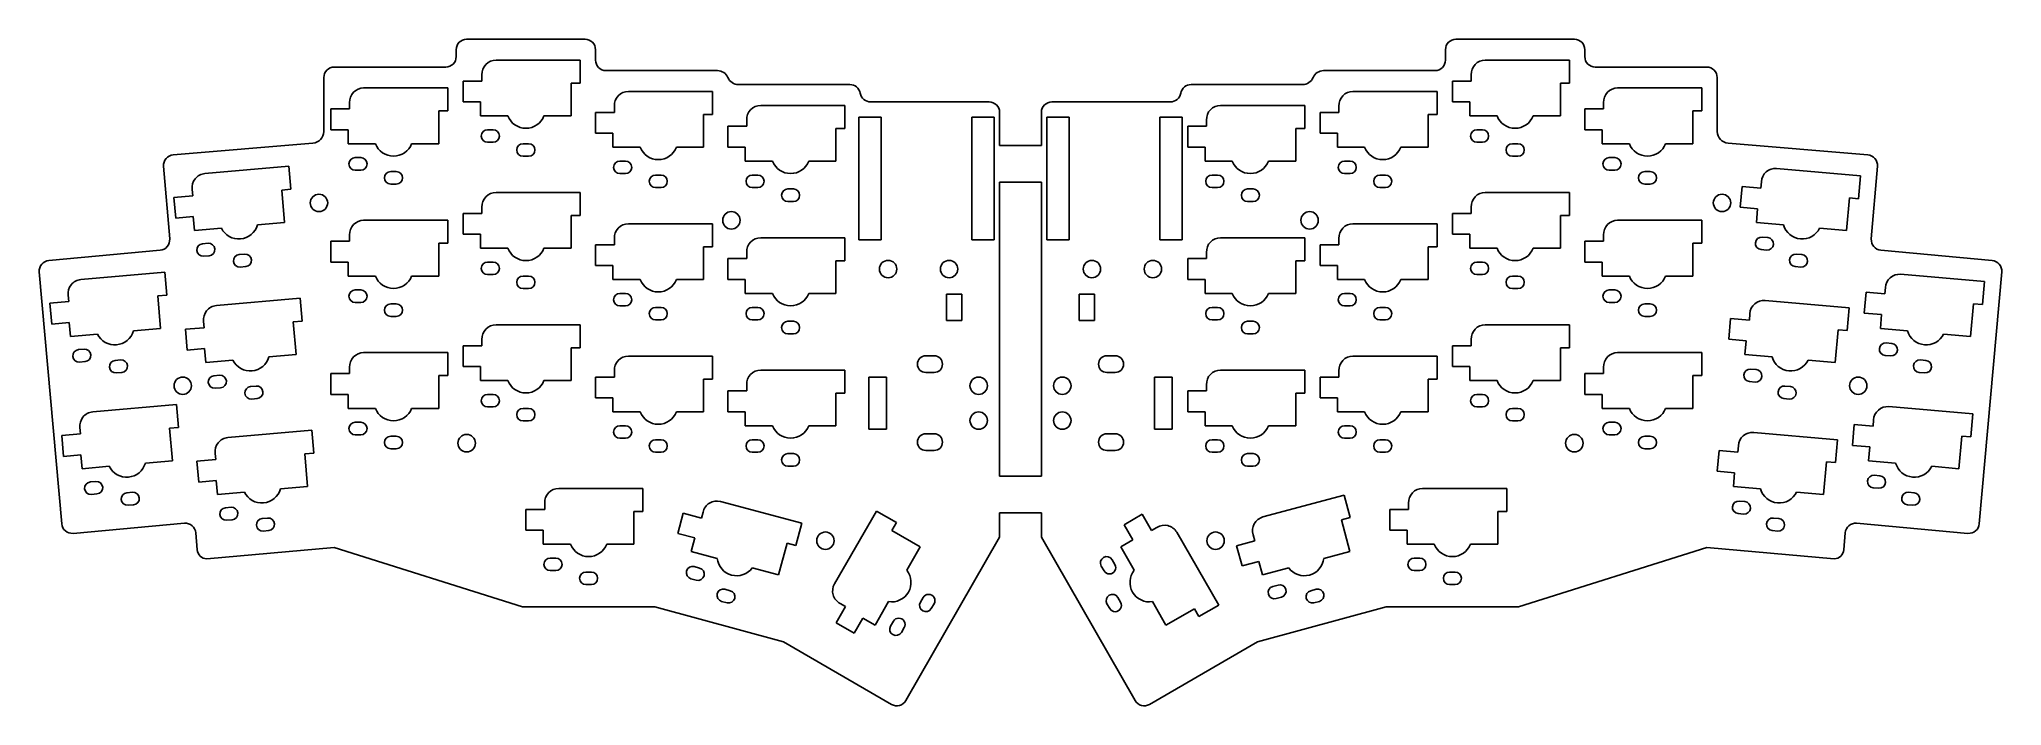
# Model space of a CAD drawing. Extents: x -141 to 141, y -96 to 0.
import ezdxf

# ---------------------------------------------------------------- set-up
doc = ezdxf.new("R2010")
doc.units = 0
doc.layers.add('BLACK', color=7, linetype='CONTINUOUS')

msp = doc.modelspace()

# ---------------------------------------------------------------- linework, layer by layer
at = {"layer": 'BLACK', "linetype": 'CONTINUOUS'}
for p, q in [((-62.5, 0), (-79.5, 0)), ((79.5, 0), (62.5, 0)), ((-81, -1.5), (-81, -2.5)), ((-61, -3), (-61, -1.5)), ((61, -1.5), (61, -3)), ((81, -2.5), (81, -1.5)), ((-100, -5.5), (-100, -13.25)), ((-98.5, -4), (-82.5, -4)), ((-77.3, -6), (-77.3, -5.1)), ((-63.2, -3), (-75.2858, -3)), ((-63.2, -6.3), (-63.2, -3)), ((-59.5, -4.5), (-43.5, -4.5)), ((43.5, -4.5), (59.5, -4.5)), ((64.7, -6), (64.7, -5.1)), ((78.8, -3), (66.7142, -3)), ((78.8, -6.3), (78.8, -3)), ((82.5, -4), (98.5, -4)), ((100, -13.25), (100, -5.5)), ((-82.2, -7), (-94.2858, -7)), ((-82.2, -10.3), (-82.2, -7)), ((-80, -6), (-80, -9)), ((-77.3, -6), (-80, -6)), ((-64.5, -6.3), (-63.2, -6.3)), ((-64.5, -11), (-64.5, -6.3)), ((-44.2, -7.5), (-56.2858, -7.5)), ((-44.2, -10.8), (-44.2, -7.5)), ((-40.5, -6.5), (-24.5, -6.5)), ((24.5, -6.5), (40.5, -6.5)), ((59.8, -7.5), (47.7142, -7.5)), ((59.8, -10.8), (59.8, -7.5)), ((62, -6), (62, -9)), ((64.7, -6), (62, -6)), ((77.5, -6.3), (78.8, -6.3)), ((77.5, -11), (77.5, -6.3)), ((97.8, -7), (85.7142, -7)), ((97.8, -10.3), (97.8, -7)), ((-99, -10), (-99, -13)), ((-96.3, -10), (-99, -10)), ((-96.3, -10), (-96.3, -9.1)), ((-83.5, -10.3), (-82.2, -10.3)), ((-83.5, -15), (-83.5, -10.3)), ((-80, -9), (-77.5, -9)), ((-77.5, -9), (-77.5, -11)), ((-77.5, -11), (-73.6, -11)), ((-68.4, -11), (-64.5, -11)), ((-61, -10.5), (-61, -13.5)), ((-58.3, -10.5), (-61, -10.5)), ((-58.3, -10.5), (-58.3, -9.6)), ((-45.5, -10.8), (-44.2, -10.8)), ((-45.5, -15.5), (-45.5, -10.8)), ((-25.2, -9.5), (-37.2858, -9.5)), ((-25.2, -12.8), (-25.2, -9.5)), ((-23.2, -11.2), (-20, -11.2)), ((-23.2, -28.8), (-23.2, -11.2)), ((-4.5, -9), (-21.5, -9)), ((-20, -11.2), (-20, -28.8)), ((-7, -11.2), (-3.8, -11.2)), ((-7, -28.8), (-7, -11.2)), ((-3.8, -11.2), (-3.8, -28.8)), ((-3, -15.25), (-3, -10.5)), ((3, -10.5), (3, -15.25)), ((3.8, -11.2), (7, -11.2)), ((3.8, -28.8), (3.8, -11.2)), ((21.5, -9), (4.5, -9)), ((7, -11.2), (7, -28.8)), ((20, -11.2), (23.2, -11.2)), ((20, -28.8), (20, -11.2)), ((23.2, -11.2), (23.2, -28.8)), ((40.8, -9.5), (28.7142, -9.5)), ((40.8, -12.8), (40.8, -9.5)), ((43, -10.5), (43, -13.5)), ((45.7, -10.5), (43, -10.5)), ((45.7, -10.5), (45.7, -9.6)), ((58.5, -10.8), (59.8, -10.8)), ((58.5, -15.5), (58.5, -10.8)), ((62, -9), (64.5, -9)), ((64.5, -9), (64.5, -11)), ((64.5, -11), (68.4, -11)), ((73.6, -11), (77.5, -11)), ((81, -10), (81, -13)), ((83.7, -10), (81, -10)), ((83.7, -10), (83.7, -9.1)), ((96.5, -10.3), (97.8, -10.3)), ((96.5, -15), (96.5, -10.3)), ((-99, -13), (-96.5, -13)), ((-96.5, -13), (-96.5, -15)), ((-76.5, -13), (-75.7, -13)), ((-61, -13.5), (-58.5, -13.5)), ((-58.5, -13.5), (-58.5, -15.5)), ((-42, -12.5), (-42, -15.5)), ((-39.3, -12.5), (-42, -12.5)), ((-39.3, -12.5), (-39.3, -11.6)), ((-26.5, -12.8), (-25.2, -12.8)), ((-26.5, -17.5), (-26.5, -12.8)), ((24, -12.5), (24, -15.5)), ((26.7, -12.5), (24, -12.5)), ((26.7, -12.5), (26.7, -11.6)), ((39.5, -12.8), (40.8, -12.8)), ((39.5, -17.5), (39.5, -12.8)), ((43, -13.5), (45.5, -13.5)), ((45.5, -13.5), (45.5, -15.5)), ((65.5, -13), (66.3, -13)), ((81, -13), (83.5, -13)), ((83.5, -13), (83.5, -15)), ((-101.574, -14.9002), (-121.636, -16.5998)), ((-96.5, -15), (-92.6, -15)), ((-87.4, -15), (-83.5, -15)), ((-76.5, -14.8), (-75.7, -14.8)), ((-71.4, -15), (-70.6, -15)), ((-71.4, -16.8), (-70.6, -16.8)), ((-58.5, -15.5), (-54.6, -15.5)), ((-49.4, -15.5), (-45.5, -15.5)), ((-42, -15.5), (-39.5, -15.5)), ((-39.5, -15.5), (-39.5, -17.5)), ((-3, -15.25), (3, -15.25)), ((24, -15.5), (26.5, -15.5)), ((26.5, -15.5), (26.5, -17.5)), ((45.5, -15.5), (49.4, -15.5)), ((54.6, -15.5), (58.5, -15.5)), ((65.5, -14.8), (66.3, -14.8)), ((70.6, -15), (71.4, -15)), ((70.6, -16.8), (71.4, -16.8)), ((83.5, -15), (87.4, -15)), ((92.6, -15), (96.5, -15)), ((121.636, -16.5998), (101.574, -14.9002)), ((-123, -18.2248), (-122.13, -28.6744)), ((-105.04, -18.2468), (-117.08, -19.3002)), ((-104.752, -21.5343), (-105.04, -18.2468)), ((-95.5, -17), (-94.7, -17)), ((-95.5, -18.8), (-94.7, -18.8)), ((-90.4, -19), (-89.6, -19)), ((-57.5, -17.5), (-56.7, -17.5)), ((-57.5, -19.3), (-56.7, -19.3)), ((-52.4, -19.5), (-51.6, -19.5)), ((-39.5, -17.5), (-35.6, -17.5)), ((-38.5, -19.5), (-37.7, -19.5)), ((-30.4, -17.5), (-26.5, -17.5)), ((26.5, -17.5), (30.4, -17.5)), ((27.5, -19.5), (28.3, -19.5)), ((35.6, -17.5), (39.5, -17.5)), ((46.5, -17.5), (47.3, -17.5)), ((46.5, -19.3), (47.3, -19.3)), ((51.6, -19.5), (52.4, -19.5)), ((84.5, -17), (85.3, -17)), ((84.5, -18.8), (85.3, -18.8)), ((89.6, -19), (90.4, -19)), ((120.58, -19.6065), (108.541, -18.5531)), ((120.293, -22.8939), (120.58, -19.6065)), ((122.13, -28.6744), (123, -18.2248)), ((-118.825, -22.4643), (-121.514, -22.6996)), ((-118.825, -22.4643), (-118.903, -21.5677)), ((-106.047, -21.6476), (-104.752, -21.5343)), ((-105.638, -26.3297), (-106.047, -21.6476)), ((-90.4, -20.8), (-89.6, -20.8)), ((-63.2, -22), (-75.2858, -22)), ((-63.2, -25.3), (-63.2, -22)), ((-52.4, -21.3), (-51.6, -21.3)), ((-38.5, -21.3), (-37.7, -21.3)), ((-33.4, -21.5), (-32.6, -21.5)), ((-3, -20.5), (3, -20.5)), ((-3, -20.5), (-3, -62.75)), ((3, -20.5), (3, -62.75)), ((27.5, -21.3), (28.3, -21.3)), ((32.6, -21.5), (33.4, -21.5)), ((51.6, -21.3), (52.4, -21.3)), ((78.8, -22), (66.7142, -22)), ((78.8, -25.3), (78.8, -22)), ((89.6, -20.8), (90.4, -20.8)), ((103.583, -21.1308), (103.321, -24.1194)), ((106.273, -21.3661), (103.583, -21.1308)), ((106.273, -21.3661), (106.351, -20.4696)), ((-121.514, -22.6996), (-121.253, -25.6882)), ((-80, -25), (-80, -28)), ((-77.3, -25), (-80, -25)), ((-77.3, -25), (-77.3, -24.1)), ((-64.5, -25.3), (-63.2, -25.3)), ((-64.5, -30), (-64.5, -25.3)), ((-33.4, -23.3), (-32.6, -23.3)), ((32.6, -23.3), (33.4, -23.3)), ((62, -25), (62, -28)), ((64.7, -25), (62, -25)), ((64.7, -25), (64.7, -24.1)), ((77.5, -25.3), (78.8, -25.3)), ((77.5, -30), (77.5, -25.3)), ((103.321, -24.1194), (105.812, -24.3373)), ((105.812, -24.3373), (105.638, -26.3297)), ((118.588, -27.4627), (118.998, -22.7806)), ((118.998, -22.7806), (120.293, -22.8939)), ((-121.253, -25.6882), (-118.762, -25.4703)), ((-118.762, -25.4703), (-118.588, -27.4627)), ((-118.588, -27.4627), (-114.703, -27.1228)), ((-109.523, -26.6696), (-105.638, -26.3297)), ((-96.3, -29), (-96.3, -28.1)), ((-82.2, -26), (-94.2858, -26)), ((-82.2, -29.3), (-82.2, -26)), ((-80, -28), (-77.5, -28)), ((-77.5, -28), (-77.5, -30)), ((-44.2, -26.5), (-56.2858, -26.5)), ((-44.2, -29.8), (-44.2, -26.5)), ((59.8, -26.5), (47.7142, -26.5)), ((59.8, -29.8), (59.8, -26.5)), ((62, -28), (64.5, -28)), ((64.5, -28), (64.5, -30)), ((83.7, -29), (83.7, -28.1)), ((97.8, -26), (85.7142, -26)), ((97.8, -29.3), (97.8, -26)), ((105.638, -26.3297), (109.523, -26.6696)), ((114.703, -27.1228), (118.588, -27.4627)), ((-123.493, -30.2994), (-139.482, -31.775)), ((-117.418, -29.3679), (-116.621, -29.2982)), ((-112.163, -30.9158), (-111.366, -30.8461)), ((-99, -29), (-99, -32)), ((-96.3, -29), (-99, -29)), ((-83.5, -29.3), (-82.2, -29.3)), ((-83.5, -34), (-83.5, -29.3)), ((-77.5, -30), (-73.6, -30)), ((-68.4, -30), (-64.5, -30)), ((-61, -29.5), (-61, -32.5)), ((-58.3, -29.5), (-61, -29.5)), ((-58.3, -29.5), (-58.3, -28.6)), ((-45.5, -29.8), (-44.2, -29.8)), ((-45.5, -34.5), (-45.5, -29.8)), ((-39.3, -31.5), (-39.3, -30.6)), ((-25.2, -28.5), (-37.2858, -28.5)), ((-25.2, -31.8), (-25.2, -28.5)), ((-20, -28.8), (-23.2, -28.8)), ((-3.8, -28.8), (-7, -28.8)), ((7, -28.8), (3.8, -28.8)), ((23.2, -28.8), (20, -28.8)), ((26.7, -31.5), (26.7, -30.6)), ((40.8, -28.5), (28.7142, -28.5)), ((40.8, -31.8), (40.8, -28.5)), ((43, -29.5), (43, -32.5)), ((45.7, -29.5), (43, -29.5)), ((45.7, -29.5), (45.7, -28.6)), ((58.5, -29.8), (59.8, -29.8)), ((58.5, -34.5), (58.5, -29.8)), ((64.5, -30), (68.4, -30)), ((73.6, -30), (77.5, -30)), ((81, -29), (81, -32)), ((83.7, -29), (81, -29)), ((96.5, -29.3), (97.8, -29.3)), ((96.5, -34), (96.5, -29.3)), ((106.303, -30.2024), (107.1, -30.2721)), ((106.459, -28.4092), (107.256, -28.479)), ((111.366, -30.8461), (112.163, -30.9158)), ((139.482, -31.775), (123.493, -30.2994)), ((-140.845, -33.4), (-137.625, -69.5816)), ((-122.84, -33.4468), (-134.88, -34.5002)), ((-122.552, -36.7343), (-122.84, -33.4468)), ((-117.261, -31.1611), (-116.464, -31.0914)), ((-112.006, -32.709), (-111.209, -32.6393)), ((-99, -32), (-96.5, -32)), ((-96.5, -32), (-96.5, -34)), ((-76.5, -32), (-75.7, -32)), ((-76.5, -33.8), (-75.7, -33.8)), ((-61, -32.5), (-58.5, -32.5)), ((-58.5, -32.5), (-58.5, -34.5)), ((-42, -31.5), (-42, -34.5)), ((-39.3, -31.5), (-42, -31.5)), ((-26.5, -31.8), (-25.2, -31.8)), ((-26.5, -36.5), (-26.5, -31.8)), ((24, -31.5), (24, -34.5)), ((26.7, -31.5), (24, -31.5)), ((39.5, -31.8), (40.8, -31.8)), ((39.5, -36.5), (39.5, -31.8)), ((43, -32.5), (45.5, -32.5)), ((45.5, -32.5), (45.5, -34.5)), ((65.5, -32), (66.3, -32)), ((65.5, -33.8), (66.3, -33.8)), ((81, -32), (83.5, -32)), ((83.5, -32), (83.5, -34)), ((111.209, -32.6393), (112.006, -32.709)), ((138.38, -34.8065), (126.341, -33.7531)), ((137.625, -69.5816), (140.845, -33.4)), ((-96.5, -34), (-92.6, -34)), ((-95.5, -36), (-94.7, -36)), ((-87.4, -34), (-83.5, -34)), ((-71.4, -34), (-70.6, -34)), ((-71.4, -35.8), (-70.6, -35.8)), ((-58.5, -34.5), (-54.6, -34.5)), ((-57.5, -36.5), (-56.7, -36.5)), ((-49.4, -34.5), (-45.5, -34.5)), ((-42, -34.5), (-39.5, -34.5)), ((-39.5, -34.5), (-39.5, -36.5)), ((-39.5, -36.5), (-35.6, -36.5)), ((-30.4, -36.5), (-26.5, -36.5)), ((-10.6, -36.6), (-8.4, -36.6)), ((-10.6, -40.4), (-10.6, -36.6)), ((-8.4, -36.6), (-8.4, -40.4)), ((8.4, -36.6), (10.6, -36.6)), ((8.4, -40.4), (8.4, -36.6)), ((10.6, -36.6), (10.6, -40.4)), ((24, -34.5), (26.5, -34.5)), ((26.5, -34.5), (26.5, -36.5)), ((26.5, -36.5), (30.4, -36.5)), ((35.6, -36.5), (39.5, -36.5)), ((45.5, -34.5), (49.4, -34.5)), ((46.5, -36.5), (47.3, -36.5)), ((54.6, -34.5), (58.5, -34.5)), ((70.6, -34), (71.4, -34)), ((70.6, -35.8), (71.4, -35.8)), ((83.5, -34), (87.4, -34)), ((84.5, -36), (85.3, -36)), ((92.6, -34), (96.5, -34)), ((121.383, -36.3308), (121.121, -39.3194)), ((124.073, -36.5661), (121.383, -36.3308)), ((124.073, -36.5661), (124.151, -35.6696)), ((138.093, -38.0939), (138.38, -34.8065)), ((-136.625, -37.6643), (-139.314, -37.8996)), ((-139.314, -37.8996), (-139.053, -40.8882)), ((-136.625, -37.6643), (-136.703, -36.7677)), ((-123.847, -36.8476), (-122.552, -36.7343)), ((-123.438, -41.5297), (-123.847, -36.8476)), ((-103.39, -37.1968), (-115.43, -38.2502)), ((-103.102, -40.4843), (-103.39, -37.1968)), ((-95.5, -37.8), (-94.7, -37.8)), ((-90.4, -38), (-89.6, -38)), ((-57.5, -38.3), (-56.7, -38.3)), ((-52.4, -38.5), (-51.6, -38.5)), ((-38.5, -38.5), (-37.7, -38.5)), ((27.5, -38.5), (28.3, -38.5)), ((46.5, -38.3), (47.3, -38.3)), ((51.6, -38.5), (52.4, -38.5)), ((84.5, -37.8), (85.3, -37.8)), ((89.6, -38), (90.4, -38)), ((104.623, -40.3161), (104.701, -39.4196)), ((118.93, -38.5565), (106.891, -37.5031)), ((118.643, -41.8439), (118.93, -38.5565)), ((121.121, -39.3194), (123.612, -39.5373)), ((136.388, -42.6627), (136.798, -37.9806)), ((136.798, -37.9806), (138.093, -38.0939)), ((-139.053, -40.8882), (-136.562, -40.6703)), ((-136.562, -40.6703), (-136.388, -42.6627)), ((-127.323, -41.8696), (-123.438, -41.5297)), ((-117.175, -41.4143), (-119.864, -41.6496)), ((-119.864, -41.6496), (-119.603, -44.6382)), ((-117.175, -41.4143), (-117.253, -40.5177)), ((-104.397, -40.5976), (-103.102, -40.4843)), ((-103.988, -45.2797), (-104.397, -40.5976)), ((-90.4, -39.8), (-89.6, -39.8)), ((-63.2, -41), (-75.2858, -41)), ((-63.2, -44.3), (-63.2, -41)), ((-52.4, -40.3), (-51.6, -40.3)), ((-38.5, -40.3), (-37.7, -40.3)), ((-33.4, -40.5), (-32.6, -40.5)), ((-8.4, -40.4), (-10.6, -40.4)), ((10.6, -40.4), (8.4, -40.4)), ((27.5, -40.3), (28.3, -40.3)), ((32.6, -40.5), (33.4, -40.5)), ((51.6, -40.3), (52.4, -40.3)), ((78.8, -41), (66.7142, -41)), ((78.8, -44.3), (78.8, -41)), ((89.6, -39.8), (90.4, -39.8)), ((101.933, -40.0808), (101.671, -43.0694)), ((104.623, -40.3161), (101.933, -40.0808)), ((116.938, -46.4127), (117.348, -41.7306)), ((117.348, -41.7306), (118.643, -41.8439)), ((123.612, -39.5373), (123.438, -41.5297)), ((123.438, -41.5297), (127.323, -41.8696)), ((-136.388, -42.6627), (-132.503, -42.3228)), ((-135.218, -44.5679), (-134.421, -44.4982)), ((-119.603, -44.6382), (-117.112, -44.4203)), ((-117.112, -44.4203), (-116.938, -46.4127)), ((-82.2, -45), (-94.2858, -45)), ((-82.2, -48.3), (-82.2, -45)), ((-80, -44), (-80, -47)), ((-77.3, -44), (-80, -44)), ((-77.3, -44), (-77.3, -43.1)), ((-64.5, -44.3), (-63.2, -44.3)), ((-64.5, -49), (-64.5, -44.3)), ((-33.4, -42.3), (-32.6, -42.3)), ((32.6, -42.3), (33.4, -42.3)), ((62, -44), (62, -47)), ((64.7, -44), (62, -44)), ((64.7, -44), (64.7, -43.1)), ((77.5, -44.3), (78.8, -44.3)), ((77.5, -49), (77.5, -44.3)), ((97.8, -45), (85.7142, -45)), ((97.8, -48.3), (97.8, -45)), ((101.671, -43.0694), (104.162, -43.2873)), ((104.162, -43.2873), (103.988, -45.2797)), ((124.259, -43.6092), (125.056, -43.679)), ((132.503, -42.3228), (136.388, -42.6627)), ((-135.061, -46.3611), (-134.264, -46.2914)), ((-129.963, -46.1158), (-129.166, -46.0461)), ((-129.806, -47.909), (-129.009, -47.8393)), ((-116.938, -46.4127), (-113.053, -46.0728)), ((-107.873, -45.6196), (-103.988, -45.2797)), ((-96.3, -48), (-96.3, -47.1)), ((-80, -47), (-77.5, -47)), ((-77.5, -47), (-77.5, -49)), ((-58.3, -48.5), (-58.3, -47.6)), ((-44.2, -45.5), (-56.2858, -45.5)), ((-44.2, -48.8), (-44.2, -45.5)), ((-25.2, -47.5), (-37.2858, -47.5)), ((-25.2, -50.8), (-25.2, -47.5)), ((-13.6, -45.45), (-12.4, -45.45)), ((-13.6, -47.85), (-12.4, -47.85)), ((13.6, -45.45), (12.4, -45.45)), ((13.6, -47.85), (12.4, -47.85)), ((40.8, -47.5), (28.7142, -47.5)), ((40.8, -50.8), (40.8, -47.5)), ((45.7, -48.5), (45.7, -47.6)), ((59.8, -45.5), (47.7142, -45.5)), ((59.8, -48.8), (59.8, -45.5)), ((62, -47), (64.5, -47)), ((64.5, -47), (64.5, -49)), ((83.7, -48), (83.7, -47.1)), ((103.988, -45.2797), (107.873, -45.6196)), ((104.809, -47.3592), (105.606, -47.429)), ((113.053, -46.0728), (116.938, -46.4127)), ((124.103, -45.4024), (124.9, -45.4721)), ((129.009, -47.8393), (129.806, -47.909)), ((129.166, -46.0461), (129.963, -46.1158)), ((-115.768, -48.3179), (-114.971, -48.2482)), ((-115.611, -50.1111), (-114.814, -50.0414)), ((-110.513, -49.8658), (-109.716, -49.7961)), ((-99, -48), (-99, -51)), ((-96.3, -48), (-99, -48)), ((-83.5, -48.3), (-82.2, -48.3)), ((-83.5, -53), (-83.5, -48.3)), ((-77.5, -49), (-73.6, -49)), ((-68.4, -49), (-64.5, -49)), ((-61, -48.5), (-61, -51.5)), ((-58.3, -48.5), (-61, -48.5)), ((-45.5, -48.8), (-44.2, -48.8)), ((-45.5, -53.5), (-45.5, -48.8)), ((-42, -50.5), (-42, -53.5)), ((-39.3, -50.5), (-42, -50.5)), ((-39.3, -50.5), (-39.3, -49.6)), ((-21.75, -48.5), (-19.25, -48.5)), ((-21.75, -56), (-21.75, -48.5)), ((-19.25, -48.5), (-19.25, -56)), ((19.25, -56), (19.25, -48.5)), ((19.25, -48.5), (21.75, -48.5)), ((21.75, -48.5), (21.75, -56)), ((24, -50.5), (24, -53.5)), ((26.7, -50.5), (24, -50.5)), ((26.7, -50.5), (26.7, -49.6)), ((43, -48.5), (43, -51.5)), ((45.7, -48.5), (43, -48.5)), ((58.5, -48.8), (59.8, -48.8)), ((58.5, -53.5), (58.5, -48.8)), ((64.5, -49), (68.4, -49)), ((73.6, -49), (77.5, -49)), ((81, -48), (81, -51)), ((83.7, -48), (81, -48)), ((96.5, -48.3), (97.8, -48.3)), ((96.5, -53), (96.5, -48.3)), ((104.653, -49.1524), (105.45, -49.2221)), ((109.716, -49.7961), (110.513, -49.8658)), ((-121.14, -52.4468), (-133.18, -53.5002)), ((-120.852, -55.7343), (-121.14, -52.4468)), ((-110.356, -51.659), (-109.559, -51.5893)), ((-99, -51), (-96.5, -51)), ((-96.5, -51), (-96.5, -53)), ((-96.5, -53), (-92.6, -53)), ((-87.4, -53), (-83.5, -53)), ((-76.5, -51), (-75.7, -51)), ((-76.5, -52.8), (-75.7, -52.8)), ((-71.4, -53), (-70.6, -53)), ((-61, -51.5), (-58.5, -51.5)), ((-58.5, -51.5), (-58.5, -53.5)), ((-58.5, -53.5), (-54.6, -53.5)), ((-49.4, -53.5), (-45.5, -53.5)), ((-42, -53.5), (-39.5, -53.5)), ((-39.5, -53.5), (-39.5, -55.5)), ((-26.5, -50.8), (-25.2, -50.8)), ((-26.5, -55.5), (-26.5, -50.8)), ((24, -53.5), (26.5, -53.5)), ((26.5, -53.5), (26.5, -55.5)), ((39.5, -50.8), (40.8, -50.8)), ((39.5, -55.5), (39.5, -50.8)), ((43, -51.5), (45.5, -51.5)), ((45.5, -51.5), (45.5, -53.5)), ((45.5, -53.5), (49.4, -53.5)), ((54.6, -53.5), (58.5, -53.5)), ((65.5, -51), (66.3, -51)), ((65.5, -52.8), (66.3, -52.8)), ((70.6, -53), (71.4, -53)), ((81, -51), (83.5, -51)), ((83.5, -51), (83.5, -53)), ((83.5, -53), (87.4, -53)), ((92.6, -53), (96.5, -53)), ((109.559, -51.5893), (110.356, -51.659)), ((136.68, -53.8065), (124.641, -52.7531)), ((-134.925, -56.6643), (-135.003, -55.7677)), ((-122.147, -55.8476), (-120.852, -55.7343)), ((-121.738, -60.5297), (-122.147, -55.8476)), ((-101.74, -56.1468), (-113.78, -57.2002)), ((-101.452, -59.4343), (-101.74, -56.1468)), ((-95.5, -55), (-94.7, -55)), ((-71.4, -54.8), (-70.6, -54.8)), ((-57.5, -55.5), (-56.7, -55.5)), ((-39.5, -55.5), (-35.6, -55.5)), ((-30.4, -55.5), (-26.5, -55.5)), ((-19.25, -56), (-21.75, -56)), ((21.75, -56), (19.25, -56)), ((26.5, -55.5), (30.4, -55.5)), ((35.6, -55.5), (39.5, -55.5)), ((46.5, -55.5), (47.3, -55.5)), ((70.6, -54.8), (71.4, -54.8)), ((84.5, -55), (85.3, -55)), ((119.683, -55.3308), (119.421, -58.3194)), ((122.373, -55.5661), (119.683, -55.3308)), ((122.373, -55.5661), (122.451, -54.6696)), ((136.393, -57.0939), (136.68, -53.8065)), ((-134.925, -56.6643), (-137.614, -56.8996)), ((-137.614, -56.8996), (-137.353, -59.8882)), ((-95.5, -56.8), (-94.7, -56.8)), ((-90.4, -57), (-89.6, -57)), ((-90.4, -58.8), (-89.6, -58.8)), ((-57.5, -57.3), (-56.7, -57.3)), ((-52.4, -57.5), (-51.6, -57.5)), ((-38.5, -57.5), (-37.7, -57.5)), ((-13.6, -56.65), (-12.4, -56.65)), ((-13.6, -59.05), (-12.4, -59.05)), ((13.6, -56.65), (12.4, -56.65)), ((13.6, -59.05), (12.4, -59.05)), ((27.5, -57.5), (28.3, -57.5)), ((46.5, -57.3), (47.3, -57.3)), ((51.6, -57.5), (52.4, -57.5)), ((84.5, -56.8), (85.3, -56.8)), ((89.6, -57), (90.4, -57)), ((89.6, -58.8), (90.4, -58.8)), ((100.283, -59.0308), (100.021, -62.0194)), ((102.973, -59.2661), (100.283, -59.0308)), ((102.973, -59.2661), (103.051, -58.3696)), ((117.28, -57.5065), (105.241, -56.4531)), ((116.993, -60.7939), (117.28, -57.5065)), ((119.421, -58.3194), (121.912, -58.5373)), ((121.912, -58.5373), (121.738, -60.5297)), ((134.688, -61.6627), (135.098, -56.9806)), ((135.098, -56.9806), (136.393, -57.0939)), ((-137.353, -59.8882), (-134.862, -59.6703)), ((-134.862, -59.6703), (-134.688, -61.6627)), ((-134.688, -61.6627), (-130.803, -61.3228)), ((-125.623, -60.8696), (-121.738, -60.5297)), ((-115.525, -60.3643), (-118.214, -60.5996)), ((-118.214, -60.5996), (-117.953, -63.5882)), ((-115.525, -60.3643), (-115.603, -59.4677)), ((-102.747, -59.5476), (-101.452, -59.4343)), ((-102.338, -64.2297), (-102.747, -59.5476)), ((-52.4, -59.3), (-51.6, -59.3)), ((-38.5, -59.3), (-37.7, -59.3)), ((-33.4, -59.5), (-32.6, -59.5)), ((-33.4, -61.3), (-32.6, -61.3)), ((27.5, -59.3), (28.3, -59.3)), ((32.6, -59.5), (33.4, -59.5)), ((32.6, -61.3), (33.4, -61.3)), ((51.6, -59.3), (52.4, -59.3)), ((115.288, -65.3627), (115.698, -60.6806)), ((115.698, -60.6806), (116.993, -60.7939)), ((121.738, -60.5297), (125.623, -60.8696)), ((130.803, -61.3228), (134.688, -61.6627)), ((-133.518, -63.5679), (-132.721, -63.4982)), ((-117.953, -63.5882), (-115.462, -63.3703)), ((-115.462, -63.3703), (-115.288, -65.3627)), ((-106.223, -64.5696), (-102.338, -64.2297)), ((-54.2, -64.5), (-66.2858, -64.5)), ((-54.2, -67.8), (-54.2, -64.5)), ((-3, -62.75), (3, -62.75)), ((69.8, -64.5), (57.7142, -64.5)), ((69.8, -67.8), (69.8, -64.5)), ((100.021, -62.0194), (102.512, -62.2373)), ((102.512, -62.2373), (102.338, -64.2297)), ((102.338, -64.2297), (106.223, -64.5696)), ((122.403, -64.4024), (123.2, -64.4721)), ((122.559, -62.6092), (123.356, -62.679)), ((-133.361, -65.3611), (-132.564, -65.2914)), ((-128.263, -65.1158), (-127.466, -65.0461)), ((-128.106, -66.909), (-127.309, -66.8393)), ((-115.288, -65.3627), (-111.403, -65.0228)), ((-114.118, -67.2679), (-113.321, -67.1982)), ((-71, -67.5), (-71, -70.5)), ((-68.3, -67.5), (-71, -67.5)), ((-68.3, -67.5), (-68.3, -66.6)), ((-31.404, -69.5073), (-43.078, -66.3793)), ((46.4725, -65.4697), (34.7985, -68.5978)), ((47.3266, -68.6573), (46.4725, -65.4697)), ((53, -67.5), (53, -70.5)), ((55.7, -67.5), (53, -67.5)), ((55.7, -67.5), (55.7, -66.6)), ((103.159, -66.3092), (103.956, -66.379)), ((111.403, -65.0228), (115.288, -65.3627)), ((127.309, -66.8393), (128.106, -66.909)), ((127.466, -65.0461), (128.263, -65.1158)), ((-136, -70.9452), (-120, -69.5)), ((-113.961, -69.0611), (-113.164, -68.9914)), ((-108.863, -68.8158), (-108.066, -68.7461)), ((-55.5, -67.8), (-54.2, -67.8)), ((-55.5, -72.5), (-55.5, -67.8)), ((-48.4081, -68.0569), (-49.1845, -70.9547)), ((-45.8001, -68.7557), (-48.4081, -68.0569)), ((-45.8001, -68.7557), (-45.5671, -67.8864)), ((-32.2581, -72.6949), (-31.404, -69.5073)), ((-20.6622, -67.745), (-26.7051, -78.2116)), ((-17.8043, -69.395), (-20.6622, -67.745)), ((-18.4543, -70.5208), (-17.8043, -69.395)), ((-3, -68), (3, -68)), ((-3, -71.5), (-3, -68)), ((3, -71.5), (3, -68)), ((17.4641, -68.2058), (14.866, -69.7058)), ((14.866, -69.7058), (16.116, -71.8708)), ((18.8141, -70.544), (17.4641, -68.2058)), ((18.8141, -70.544), (19.5935, -70.094)), ((46.0709, -68.9938), (47.3266, -68.6573)), ((47.2873, -73.5336), (46.0709, -68.9938)), ((68.5, -67.8), (69.8, -67.8)), ((68.5, -72.5), (68.5, -67.8)), ((103.003, -68.1024), (103.8, -68.1721)), ((108.066, -68.7461), (108.863, -68.8158)), ((120, -69.5), (136, -70.9452)), ((-118.375, -70.8636), (-118.2, -73.3)), ((-116.8, -74.6), (-98.5, -73)), ((-108.706, -70.609), (-107.909, -70.5393)), ((-98.5, -73), (-71.5, -81.5)), ((-71, -70.5), (-68.5, -70.5)), ((-68.5, -70.5), (-68.5, -72.5)), ((-68.5, -72.5), (-64.6, -72.5)), ((-59.4, -72.5), (-55.5, -72.5)), ((-49.1845, -70.9547), (-46.7697, -71.6017)), ((-46.7697, -71.6017), (-47.2873, -73.5336)), ((-34.7303, -76.8982), (-33.5139, -72.3584)), ((-33.5139, -72.3584), (-32.2581, -72.6949)), ((-14.384, -72.8708), (-18.4543, -70.5208)), ((-16.451, -94.951), (-3, -71.5)), ((-16.334, -76.2483), (-14.384, -72.8708)), ((3, -71.5), (16.451, -94.951)), ((16.116, -71.8708), (14.384, -72.8708)), ((14.384, -72.8708), (16.334, -76.2483)), ((28.4622, -81.255), (22.4193, -70.7884)), ((33.6294, -72.0169), (31.0214, -72.7157)), ((31.0214, -72.7157), (31.7978, -75.6134)), ((33.6294, -72.0169), (33.3965, -71.1475)), ((53, -70.5), (55.5, -70.5)), ((55.5, -70.5), (55.5, -72.5)), ((55.5, -72.5), (59.4, -72.5)), ((64.6, -72.5), (68.5, -72.5)), ((71.5, -81.5), (98.5, -73)), ((98.5, -73), (116.8, -74.6)), ((107.909, -70.5393), (108.706, -70.609)), ((118.2, -73.3), (118.375, -70.8636)), ((-67.5, -74.5), (-66.7, -74.5)), ((-47.2873, -73.5336), (-43.5202, -74.543)), ((-46.839, -75.7243), (-46.0663, -75.9313)), ((-38.4974, -75.8889), (-34.7303, -76.8982)), ((11.5931, -75.6369), (11.9931, -76.3297)), ((13.1519, -74.7369), (13.5519, -75.4297)), ((31.7978, -75.6134), (34.2127, -74.9664)), ((34.2127, -74.9664), (34.7303, -76.8982)), ((34.7303, -76.8982), (38.4974, -75.8889)), ((43.5202, -74.543), (47.2873, -73.5336)), ((56.5, -74.5), (57.3, -74.5)), ((-67.5, -76.3), (-66.7, -76.3)), ((-62.4, -76.5), (-61.6, -76.5)), ((-62.4, -78.3), (-61.6, -78.3)), ((-47.3049, -77.4629), (-46.5322, -77.67)), ((36.2139, -78.5713), (36.9866, -78.3642)), ((56.5, -76.3), (57.3, -76.3)), ((61.6, -76.5), (62.4, -76.5)), ((61.6, -78.3), (62.4, -78.3)), ((-52.5, -81.5), (-71.5, -81.5)), ((-52.5, -81.5), (-34, -86.5)), ((-42.8963, -80.7148), (-42.1236, -80.9218)), ((-42.4305, -78.9761), (-41.6577, -79.1832)), ((-25.1141, -81.456), (-26.4641, -83.7942)), ((-25.1141, -81.456), (-25.8935, -81.006)), ((-20.884, -84.1292), (-18.934, -80.7517)), ((-14.3699, -80.8464), (-13.9699, -80.1536)), ((-12.811, -81.7464), (-12.411, -81.0536)), ((12.411, -81.0536), (12.811, -81.7464)), ((13.9699, -80.1536), (14.3699, -80.8464)), ((18.934, -80.7517), (20.884, -84.1292)), ((25.6043, -82.905), (28.4622, -81.255)), ((34, -86.5), (52.5, -81.5)), ((36.6797, -80.3099), (37.4525, -80.1029)), ((41.6577, -79.1832), (42.4305, -78.9761)), ((42.1236, -80.9218), (42.8963, -80.7148)), ((52.5, -81.5), (71.5, -81.5)), ((-26.4641, -83.7942), (-23.866, -85.2942)), ((-23.866, -85.2942), (-22.616, -83.1292)), ((-22.616, -83.1292), (-20.884, -84.1292)), ((-18.6519, -84.2631), (-18.2519, -83.5703)), ((-17.0931, -85.1631), (-16.6931, -84.4703)), ((20.884, -84.1292), (24.9543, -81.7792)), ((24.9543, -81.7792), (25.6043, -82.905)), ((-18.5, -95.5), (-34, -86.5)), ((34, -86.5), (18.5, -95.5))]:
    msp.add_line(p, q, dxfattribs=at)
at = {"layer": 'BLACK'}
for centre in [(-100.7, -23.5), (100.7, -23.5), (-41.5, -26), (41.5, -26), (-19, -33), (-10.25, -33), (10.25, -33), (19, -33), (-120.25, -49.75), (-6, -49.75), (6, -49.75), (120.25, -49.75), (-6, -54.75), (6, -54.75), (-79.5, -58), (79.5, -58), (-28, -72), (28, -72)]:
    msp.add_circle(centre, 1.25, dxfattribs=at)
for centre, radius, start, end in [((-79.5, -1.5), 1.5, 90, 180), ((-62.5, -1.5), 1.5, 0, 90), ((62.5, -1.5), 1.5, 90, 180), ((79.5, -1.5), 1.5, 0, 90), ((-82.5, -2.5), 1.5, -90, 0), ((82.5, -2.5), 1.5, -180, -90), ((-98.5, -5.5), 1.5, 90, 180), ((-75.2858, -5.016), 2.016, -270, -177.611), ((-59.5, -3), 1.5, -180, -90), ((-43.5, -6.125), 1.625, 22.6199, 90), ((-40.5, -4.875), 1.625, -157.38, -90), ((40.5, -4.875), 1.625, -90, -22.6199), ((43.5, -6.125), 1.625, 90, 157.38), ((59.5, -3), 1.5, -90, 0), ((66.7142, -5.016), 2.016, -270, -177.611), ((98.5, -5.5), 1.5, 0, 90), ((-94.2858, -9.016), 2.016, -270, -177.611), ((-56.2858, -9.516), 2.016, -270, -177.611), ((-24.5, -8.025), 1.525, 10.3889, 90), ((-21.5, -7.475), 1.525, -169.611, -90), ((21.5, -7.475), 1.525, -90, -10.3889), ((24.5, -8.025), 1.525, 90, 169.611), ((47.7142, -9.516), 2.016, -270, -177.611), ((85.7142, -9.016), 2.016, -270, -177.611), ((-71, -10), 2.7857, -158.963, -21.0375), ((-37.2858, -11.516), 2.016, -270, -177.611), ((-4.5, -10.5), 1.5, 0, 90), ((4.5, -10.5), 1.5, 90, 180), ((28.7142, -11.516), 2.016, -270, -177.611), ((71, -10), 2.7857, -158.963, -21.0375), ((-101.652, -13.25), 1.652, -87.3009, 0), ((-76.5, -13.9), 0.9, -270, -90), ((-75.7, -13.9), 0.9, -90, 90), ((65.5, -13.9), 0.9, -270, -90), ((66.3, -13.9), 0.9, -90, 90), ((101.652, -13.25), 1.6521, -180, -92.6991), ((-121.506, -18.0941), 1.5001, -264.996, -175.002), ((-90, -14), 2.7857, -158.963, -21.0375), ((-71.4, -15.9), 0.9, -270, -90), ((-70.6, -15.9), 0.9, -90, 90), ((-52, -14.5), 2.7857, -158.963, -21.0375), ((52, -14.5), 2.7857, -158.963, -21.0375), ((70.6, -15.9), 0.9, -270, -90), ((71.4, -15.9), 0.9, -90, 90), ((90, -14), 2.7857, -158.963, -21.0375), ((121.506, -18.0941), 1.5001, -4.99813, 84.996), ((-116.904, -21.3085), 2.016, -265, -172.611), ((-95.5, -17.9), 0.9, -270, -90), ((-94.7, -17.9), 0.9, -90, 90), ((-90.4, -19.9), 0.9, -270, -90), ((-89.6, -19.9), 0.9, -90, 90), ((-57.5, -18.4), 0.9, -270, -90), ((-56.7, -18.4), 0.9, -90, 90), ((-52.4, -20.4), 0.9, -270, -90), ((-51.6, -20.4), 0.9, -90, 90), ((-38.5, -20.4), 0.9, -270, -90), ((-37.7, -20.4), 0.9, -90, 90), ((-33, -16.5), 2.7857, -158.963, -21.0375), ((27.5, -20.4), 0.9, -270, -90), ((28.3, -20.4), 0.9, -90, 90), ((33, -16.5), 2.7857, -158.963, -21.0375), ((46.5, -18.4), 0.9, -270, -90), ((47.3, -18.4), 0.9, -90, 90), ((51.6, -20.4), 0.9, -270, -90), ((52.4, -20.4), 0.9, -90, 90), ((84.5, -17.9), 0.9, -270, -90), ((85.3, -17.9), 0.9, -90, 90), ((89.6, -19.9), 0.9, -270, -90), ((90.4, -19.9), 0.9, -90, 90), ((108.365, -20.5614), 2.016, 85.0001, 177.389), ((-75.2858, -24.016), 2.016, -270, -177.611), ((-33.4, -22.4), 0.9, -270, -90), ((-32.6, -22.4), 0.9, -90, 90), ((32.6, -22.4), 0.9, -270, -90), ((33.4, -22.4), 0.9, -90, 90), ((66.7142, -24.016), 2.016, -270, -177.611), ((-112.2, -25.9), 2.7857, -153.962, -16.0375), ((-94.2858, -28.016), 2.016, -270, -177.611), ((-56.2858, -28.516), 2.016, -270, -177.611), ((47.7142, -28.516), 2.016, -270, -177.611), ((85.7142, -28.016), 2.016, -270, -177.611), ((112.2, -25.9), 2.7857, -163.963, -26.0375), ((-123.624, -28.8051), 1.4999, -85.003, 5.00081), ((-117.339, -30.2645), 0.9, -265, -85), ((-116.542, -30.1948), 0.9, -85, 95), ((-112.084, -31.8124), 0.9, -265, -85), ((-111.287, -31.7427), 0.9, -85, 95), ((-71, -29), 2.7857, -158.963, -21.0375), ((-37.2858, -30.516), 2.016, -270, -177.611), ((28.7142, -30.516), 2.016, -270, -177.611), ((71, -29), 2.7857, -158.963, -21.0375), ((106.381, -29.3058), 0.9, -275, -95), ((107.178, -29.3755), 0.9, -95, 85), ((111.287, -31.7427), 0.9, -275, -95), ((112.084, -31.8124), 0.9, -95, 85), ((123.624, -28.805), 1.5001, -184.997, -95.0005), ((-139.351, -33.2693), 1.5, -264.999, -175.001), ((-76.5, -32.9), 0.9, -270, -90), ((-75.7, -32.9), 0.9, -90, 90), ((65.5, -32.9), 0.9, -270, -90), ((66.3, -32.9), 0.9, -90, 90), ((126.165, -35.7614), 2.016, 85.0001, 177.389), ((139.351, -33.2693), 1.5, -4.99861, 84.9988), ((-134.704, -36.5085), 2.016, -265, -172.611), ((-95.5, -36.9), 0.9, -270, -90), ((-94.7, -36.9), 0.9, -90, 90), ((-90, -33), 2.7857, -158.963, -21.0375), ((-71.4, -34.9), 0.9, -270, -90), ((-70.6, -34.9), 0.9, -90, 90), ((-57.5, -37.4), 0.9, -270, -90), ((-56.7, -37.4), 0.9, -90, 90), ((-52, -33.5), 2.7857, -158.963, -21.0375), ((-33, -35.5), 2.7857, -158.963, -21.0375), ((33, -35.5), 2.7857, -158.963, -21.0375), ((46.5, -37.4), 0.9, -270, -90), ((47.3, -37.4), 0.9, -90, 90), ((52, -33.5), 2.7857, -158.963, -21.0375), ((70.6, -34.9), 0.9, -270, -90), ((71.4, -34.9), 0.9, -90, 90), ((84.5, -36.9), 0.9, -270, -90), ((85.3, -36.9), 0.9, -90, 90), ((90, -33), 2.7857, -158.963, -21.0375), ((-115.254, -40.2585), 2.016, -265, -172.611), ((-90.4, -38.9), 0.9, -270, -90), ((-89.6, -38.9), 0.9, -90, 90), ((-52.4, -39.4), 0.9, -270, -90), ((-51.6, -39.4), 0.9, -90, 90), ((-38.5, -39.4), 0.9, -270, -90), ((-37.7, -39.4), 0.9, -90, 90), ((27.5, -39.4), 0.9, -270, -90), ((28.3, -39.4), 0.9, -90, 90), ((51.6, -39.4), 0.9, -270, -90), ((52.4, -39.4), 0.9, -90, 90), ((89.6, -38.9), 0.9, -270, -90), ((90.4, -38.9), 0.9, -90, 90), ((106.715, -39.5114), 2.016, 85.0001, 177.389), ((-130, -41.1), 2.7857, -153.962, -16.0375), ((-75.2858, -43.016), 2.016, -270, -177.611), ((-33.4, -41.4), 0.9, -270, -90), ((-32.6, -41.4), 0.9, -90, 90), ((32.6, -41.4), 0.9, -270, -90), ((33.4, -41.4), 0.9, -90, 90), ((66.7142, -43.016), 2.016, -270, -177.611), ((130, -41.1), 2.7857, -163.963, -26.0375), ((-135.139, -45.4645), 0.9, -265, -85), ((-134.342, -45.3948), 0.9, -85, 95), ((-94.2858, -47.016), 2.016, -270, -177.611), ((85.7142, -47.016), 2.016, -270, -177.611), ((124.181, -44.5058), 0.9, -275, -95), ((124.978, -44.5755), 0.9, -95, 85), ((-129.884, -47.0124), 0.9, -265, -85), ((-129.087, -46.9427), 0.9, -85, 95), ((-110.55, -44.85), 2.7857, -153.962, -16.0375), ((-56.2858, -47.516), 2.016, -270, -177.611), ((-37.2858, -49.516), 2.016, -270, -177.611), ((-13.6, -46.65), 1.2, -270, -90), ((-12.4, -46.65), 1.2, -90, 90), ((12.4, -46.65), 1.2, -270, -90), ((13.6, -46.65), 1.2, -90, 90), ((28.7142, -49.516), 2.016, -270, -177.611), ((47.7142, -47.516), 2.016, -270, -177.611), ((104.731, -48.2558), 0.9, -275, -95), ((105.528, -48.3255), 0.9, -95, 85), ((110.55, -44.85), 2.7857, -163.963, -26.0375), ((129.087, -46.9427), 0.9, -275, -95), ((129.884, -47.0124), 0.9, -95, 85), ((-115.689, -49.2145), 0.9, -265, -85), ((-114.892, -49.1448), 0.9, -85, 95), ((-110.434, -50.7624), 0.9, -265, -85), ((-109.637, -50.6927), 0.9, -85, 95), ((-71, -48), 2.7857, -158.963, -21.0375), ((71, -48), 2.7857, -158.963, -21.0375), ((109.637, -50.6927), 0.9, -275, -95), ((110.434, -50.7624), 0.9, -95, 85), ((-133.004, -55.5085), 2.016, -265, -172.611), ((-90, -52), 2.7857, -158.963, -21.0375), ((-76.5, -51.9), 0.9, -270, -90), ((-75.7, -51.9), 0.9, -90, 90), ((-71.4, -53.9), 0.9, -270, -90), ((-70.6, -53.9), 0.9, -90, 90), ((-52, -52.5), 2.7857, -158.963, -21.0375), ((52, -52.5), 2.7857, -158.963, -21.0375), ((65.5, -51.9), 0.9, -270, -90), ((66.3, -51.9), 0.9, -90, 90), ((70.6, -53.9), 0.9, -270, -90), ((71.4, -53.9), 0.9, -90, 90), ((90, -52), 2.7857, -158.963, -21.0375), ((124.465, -54.7614), 2.016, 85.0001, 177.389), ((-95.5, -55.9), 0.9, -270, -90), ((-94.7, -55.9), 0.9, -90, 90), ((-57.5, -56.4), 0.9, -270, -90), ((-56.7, -56.4), 0.9, -90, 90), ((-33, -54.5), 2.7857, -158.963, -21.0375), ((33, -54.5), 2.7857, -158.963, -21.0375), ((46.5, -56.4), 0.9, -270, -90), ((47.3, -56.4), 0.9, -90, 90), ((84.5, -55.9), 0.9, -270, -90), ((85.3, -55.9), 0.9, -90, 90), ((-113.604, -59.2085), 2.016, -265, -172.611), ((-90.4, -57.9), 0.9, -270, -90), ((-89.6, -57.9), 0.9, -90, 90), ((-52.4, -58.4), 0.9, -270, -90), ((-51.6, -58.4), 0.9, -90, 90), ((-38.5, -58.4), 0.9, -270, -90), ((-37.7, -58.4), 0.9, -90, 90), ((-13.6, -57.85), 1.2, -270, -90), ((-12.4, -57.85), 1.2, -90, 90), ((12.4, -57.85), 1.2, -270, -90), ((13.6, -57.85), 1.2, -90, 90), ((27.5, -58.4), 0.9, -270, -90), ((28.3, -58.4), 0.9, -90, 90), ((51.6, -58.4), 0.9, -270, -90), ((52.4, -58.4), 0.9, -90, 90), ((89.6, -57.9), 0.9, -270, -90), ((90.4, -57.9), 0.9, -90, 90), ((105.065, -58.4614), 2.016, 85.0001, 177.389), ((-128.3, -60.1), 2.7857, -153.962, -16.0375), ((-33.4, -60.4), 0.9, -270, -90), ((-32.6, -60.4), 0.9, -90, 90), ((32.6, -60.4), 0.9, -270, -90), ((33.4, -60.4), 0.9, -90, 90), ((128.3, -60.1), 2.7857, -163.963, -26.0375), ((-133.439, -64.4645), 0.9, -265, -85), ((-132.642, -64.3948), 0.9, -85, 95), ((-108.9, -63.8), 2.7857, -153.962, -16.0375), ((-66.2858, -66.516), 2.016, -270, -177.611), ((57.7142, -66.516), 2.016, -270, -177.611), ((108.9, -63.8), 2.7857, -163.963, -26.0375), ((122.481, -63.5058), 0.9, -275, -95), ((123.278, -63.5755), 0.9, -95, 85), ((-128.184, -66.0124), 0.9, -265, -85), ((-127.387, -65.9427), 0.9, -85, 95), ((-114.039, -68.1645), 0.9, -265, -85), ((-113.242, -68.0948), 0.9, -85, 95), ((-43.5998, -68.3266), 2.016, 75.0001, 167.389), ((103.081, -67.2058), 0.9, -275, -95), ((103.878, -67.2755), 0.9, -95, 85), ((127.387, -65.9427), 0.9, -275, -95), ((128.184, -66.0124), 0.9, -95, 85), ((-136.131, -69.451), 1.4999, -175.004, -84.9971), ((-119.869, -70.9944), 1.5001, 5.00405, 94.9984), ((-108.784, -69.7124), 0.9, -265, -85), ((-107.987, -69.6427), 0.9, -85, 95), ((20.6734, -71.7964), 2.016, 30.0001, 122.389), ((35.3203, -70.545), 2.016, -255, -162.611), ((107.987, -69.6427), 0.9, -275, -95), ((108.784, -69.7124), 0.9, -95, 85), ((119.869, -70.9943), 1.5, 85.0013, 175), ((136.131, -69.4509), 1.4999, -95.0025, -5.00017), ((-62, -71.5), 2.7857, -158.963, -21.0375), ((62, -71.5), 2.7857, -158.963, -21.0375), ((-116.751, -73.1431), 1.4577, -173.821, -91.9342), ((-67.5, -75.4), 0.9, -270, -90), ((-66.7, -75.4), 0.9, -90, 90), ((-47.072, -76.5936), 0.9, -285, -105), ((-46.2992, -76.8007), 0.9, -105, 75), ((-40.75, -74.25), 2.7857, -173.963, -36.0375), ((12.3725, -75.1869), 0.9, -330, -150), ((12.7725, -75.8797), 0.9, -150, 30), ((40.75, -74.25), 2.7857, -143.963, -6.03748), ((56.5, -75.4), 0.9, -270, -90), ((57.3, -75.4), 0.9, -90, 90), ((116.751, -73.1431), 1.4577, -88.0658, -6.17915), ((-62.4, -77.4), 0.9, -270, -90), ((-61.6, -77.4), 0.9, -90, 90), ((-24.9592, -79.2196), 2.016, -210, -117.611), ((-18.5, -78), 2.7857, -98.9625, 38.9625), ((18.5, -78), 2.7857, -218.963, -81.0375), ((36.4468, -79.4406), 0.9, -255, -75), ((37.2195, -79.2336), 0.9, -75, 105), ((61.6, -77.4), 0.9, -270, -90), ((62.4, -77.4), 0.9, -90, 90), ((-42.6634, -79.8454), 0.9, -285, -105), ((-41.8907, -80.0525), 0.9, -105, 75), ((-13.5904, -81.2964), 0.9, -210, -30), ((-13.1905, -80.6036), 0.9, -30, 150), ((13.1905, -80.6036), 0.9, -330, -150), ((13.5904, -81.2964), 0.9, -150, 30), ((41.8907, -80.0525), 0.9, -255, -75), ((42.6634, -79.8454), 0.9, -75, 105), ((-17.8725, -84.7131), 0.9, -210, -30), ((-17.4725, -84.0203), 0.9, -30, 150), ((-17.75, -94.201), 1.5, -120.001, -29.9987), ((17.75, -94.201), 1.5, -150.001, -59.9993)]:
    msp.add_arc(centre, radius, start, end, dxfattribs=at)

doc.saveas('drawing.dxf')
